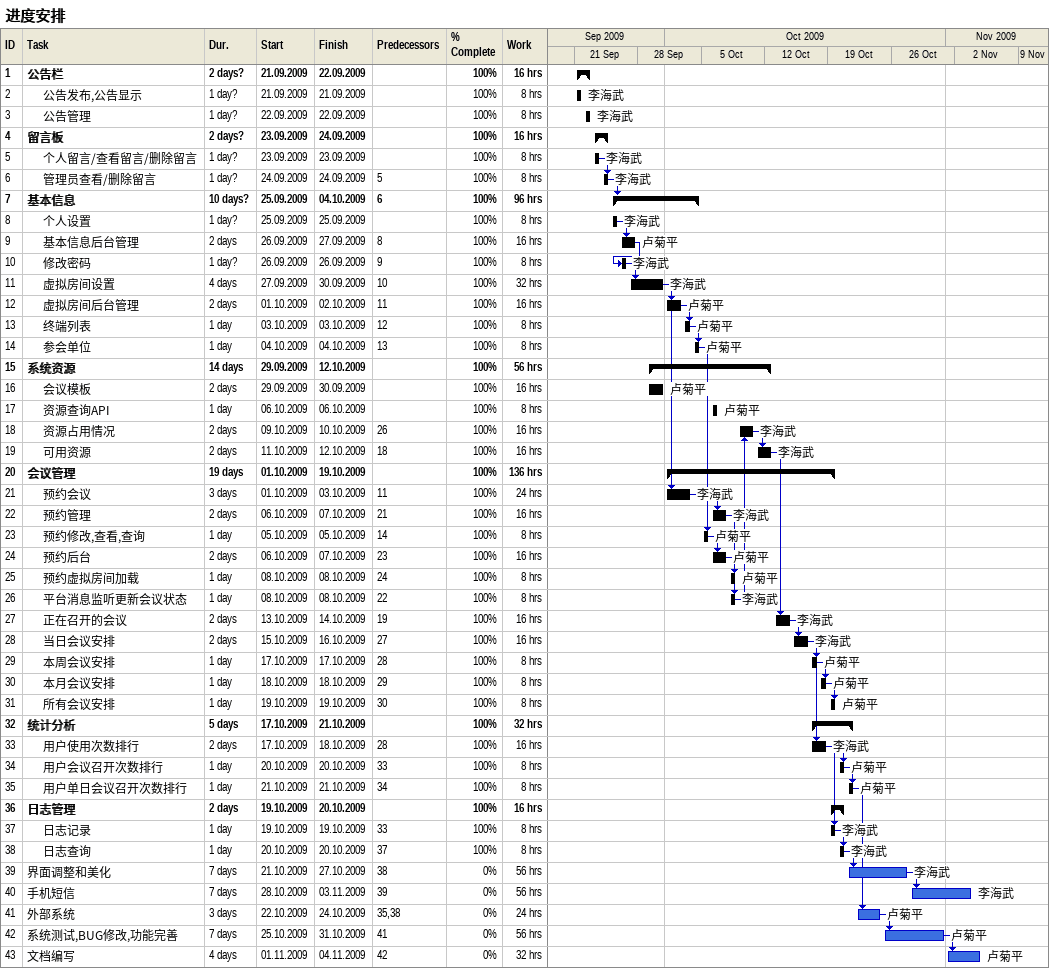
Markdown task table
进度安排

| ID | Level | Task | Duration | Start | Finish | Predecessors | Resources | % complete | Work (h) |
|---|---|---|---|---|---|---|---|---|---|
| 1 | 1 | **公告栏** | 2d? | 2009-09-21 | 2009-09-22 |  |  | 100 | 16 |
| 2 | 2 | 公告发布,公告显示 | 1d? | 2009-09-21 | 2009-09-21 |  | 李海武 | 100 | 8 |
| 3 | 2 | 公告管理 | 1d? | 2009-09-22 | 2009-09-22 |  | 李海武 | 100 | 8 |
| 4 | 1 | **留言板** | 2d? | 2009-09-23 | 2009-09-24 |  |  | 100 | 16 |
| 5 | 2 | 个人留言/查看留言/删除留言 | 1d? | 2009-09-23 | 2009-09-23 |  | 李海武 | 100 | 8 |
| 6 | 2 | 管理员查看/删除留言 | 1d? | 2009-09-24 | 2009-09-24 | 5 | 李海武 | 100 | 8 |
| 7 | 1 | **基本信息** | 10d? | 2009-09-25 | 2009-10-04 | 6 |  | 100 | 96 |
| 8 | 2 | 个人设置 | 1d? | 2009-09-25 | 2009-09-25 |  | 李海武 | 100 | 8 |
| 9 | 2 | 基本信息后台管理 | 2d | 2009-09-26 | 2009-09-27 | 8 | 卢菊平 | 100 | 16 |
| 10 | 2 | 修改密码 | 1d? | 2009-09-26 | 2009-09-26 | 9 | 李海武 | 100 | 8 |
| 11 | 2 | 虚拟房间设置 | 4d | 2009-09-27 | 2009-09-30 | 10 | 李海武 | 100 | 32 |
| 12 | 2 | 虚拟房间后台管理 | 2d | 2009-10-01 | 2009-10-02 | 11 | 卢菊平 | 100 | 16 |
| 13 | 2 | 终端列表 | 1d | 2009-10-03 | 2009-10-03 | 12 | 卢菊平 | 100 | 8 |
| 14 | 2 | 参会单位 | 1d | 2009-10-04 | 2009-10-04 | 13 | 卢菊平 | 100 | 8 |
| 15 | 1 | **系统资源** | 14d | 2009-09-29 | 2009-10-12 |  |  | 100 | 56 |
| 16 | 2 | 会议模板 | 2d | 2009-09-29 | 2009-09-30 |  | 卢菊平 | 100 | 16 |
| 17 | 2 | 资源查询API | 1d | 2009-10-06 | 2009-10-06 |  | 卢菊平 | 100 | 8 |
| 18 | 2 | 资源占用情况 | 2d | 2009-10-09 | 2009-10-10 | 26 | 李海武 | 100 | 16 |
| 19 | 2 | 可用资源 | 2d | 2009-10-11 | 2009-10-12 | 18 | 李海武 | 100 | 16 |
| 20 | 1 | **会议管理** | 19d | 2009-10-01 | 2009-10-19 |  |  | 100 | 136 |
| 21 | 2 | 预约会议 | 3d | 2009-10-01 | 2009-10-03 | 11 | 李海武 | 100 | 24 |
| 22 | 2 | 预约管理 | 2d | 2009-10-06 | 2009-10-07 | 21 | 李海武 | 100 | 16 |
| 23 | 2 | 预约修改,查看,查询 | 1d | 2009-10-05 | 2009-10-05 | 14 | 卢菊平 | 100 | 8 |
| 24 | 2 | 预约后台 | 2d | 2009-10-06 | 2009-10-07 | 23 | 卢菊平 | 100 | 16 |
| 25 | 2 | 预约虚拟房间加载 | 1d | 2009-10-08 | 2009-10-08 | 24 | 卢菊平 | 100 | 8 |
| 26 | 2 | 平台消息监听更新会议状态 | 1d | 2009-10-08 | 2009-10-08 | 22 | 李海武 | 100 | 8 |
| 27 | 2 | 正在召开的会议 | 2d | 2009-10-13 | 2009-10-14 | 19 | 李海武 | 100 | 16 |
| 28 | 2 | 当日会议安排 | 2d | 2009-10-15 | 2009-10-16 | 27 | 李海武 | 100 | 16 |
| 29 | 2 | 本周会议安排 | 1d | 2009-10-17 | 2009-10-17 | 28 | 卢菊平 | 100 | 8 |
| 30 | 2 | 本月会议安排 | 1d | 2009-10-18 | 2009-10-18 | 29 | 卢菊平 | 100 | 8 |
| 31 | 2 | 所有会议安排 | 1d | 2009-10-19 | 2009-10-19 | 30 | 卢菊平 | 100 | 8 |
| 32 | 1 | **统计分析** | 5d | 2009-10-17 | 2009-10-21 |  |  | 100 | 32 |
| 33 | 2 | 用户使用次数排行 | 2d | 2009-10-17 | 2009-10-18 | 28 | 李海武 | 100 | 16 |
| 34 | 2 | 用户会议召开次数排行 | 1d | 2009-10-20 | 2009-10-20 | 33 | 卢菊平 | 100 | 8 |
| 35 | 2 | 用户单日会议召开次数排行 | 1d | 2009-10-21 | 2009-10-21 | 34 | 卢菊平 | 100 | 8 |
| 36 | 1 | **日志管理** | 2d | 2009-10-19 | 2009-10-20 |  |  | 100 | 16 |
| 37 | 2 | 日志记录 | 1d | 2009-10-19 | 2009-10-19 | 33 | 李海武 | 100 | 8 |
| 38 | 2 | 日志查询 | 1d | 2009-10-20 | 2009-10-20 | 37 | 李海武 | 100 | 8 |
| 39 | 1 | 界面调整和美化 | 7d | 2009-10-21 | 2009-10-27 | 38 | 李海武 | 0 | 56 |
| 40 | 1 | 手机短信 | 7d | 2009-10-28 | 2009-11-03 | 39 | 李海武 | 0 | 56 |
| 41 | 1 | 外部系统 | 3d | 2009-10-22 | 2009-10-24 | 35, 38 | 卢菊平 | 0 | 24 |
| 42 | 1 | 系统测试,BUG修改,功能完善 | 7d | 2009-10-25 | 2009-10-31 | 41 | 卢菊平 | 0 | 56 |
| 43 | 1 | 文档编写 | 4d | 2009-11-01 | 2009-11-04 | 42 | 卢菊平 | 0 | 32 |
